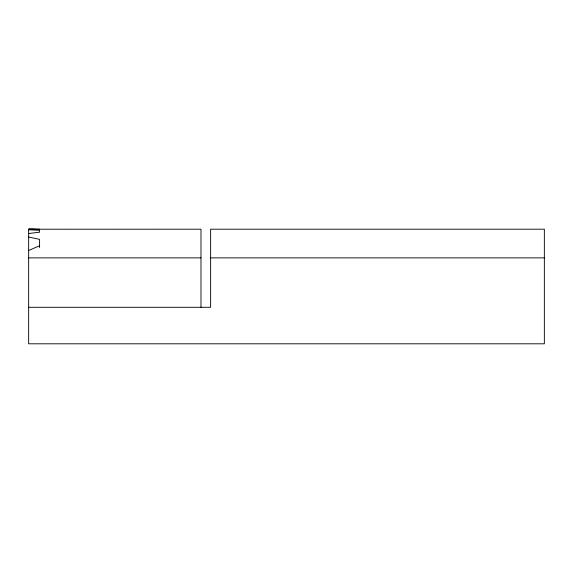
<?xml version="1.0" encoding="UTF-8"?>
<svg xmlns="http://www.w3.org/2000/svg" width="573" height="573" viewBox="0 0 573 573"><rect width="100%" height="100%" fill="white"/><g stroke="black" fill="none" stroke-linecap="round" stroke-linejoin="round"><path stroke-width="0.86" d="M28.65 250.48L39.587 245.767M28.65 233.505L39.587 232.194L39.587 230.339L28.65 229.759M28.65 229.3L39.587 229.243M39.587 229.379L28.65 229.214L28.65 343.8L544.35 343.8L544.35 229.2L210.613 229.2L210.613 307.293L28.65 307.293M32.296 229.2L39.587 229.529M28.65 257.871L200.987 257.871M210.613 257.871L544.35 257.871M32.067 229.243L28.65 229.214L200.987 229.2L200.987 307.293M28.65 237.029L39.587 239.364L39.587 247.55"/></g></svg>
